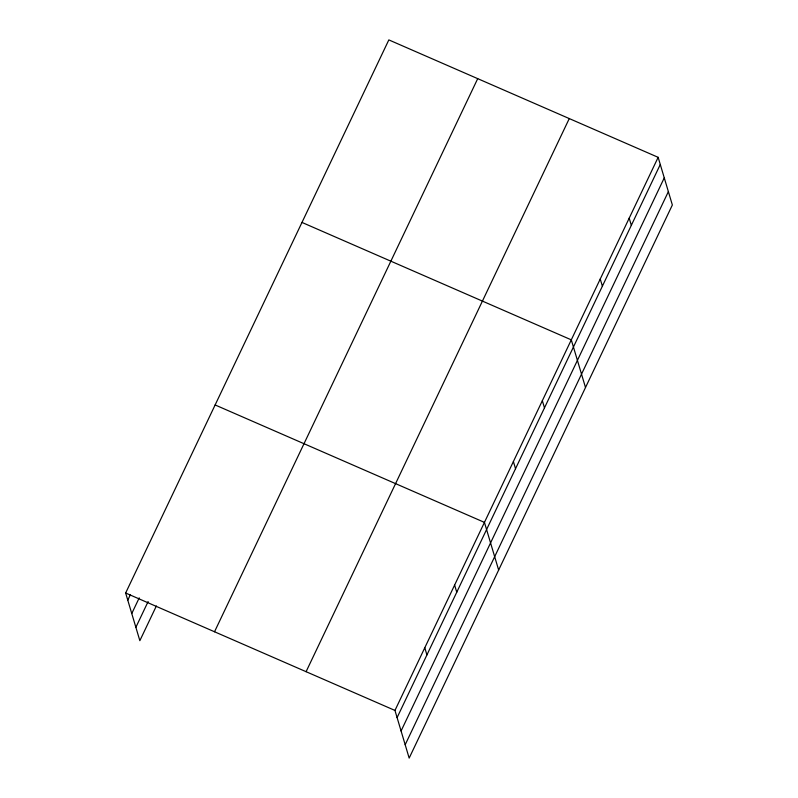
<?xml version="1.0" encoding="UTF-8"?>
<svg xmlns="http://www.w3.org/2000/svg" width="798" height="798" viewBox="0 0 798 798"><rect width="100%" height="100%" fill="white"/><g stroke="black" fill="none" stroke-linecap="round" stroke-linejoin="round"><path stroke-width="1.2" d="M156.368 605.971L139.85 640.674L125.645 593.014L388.835 39.9L658.15 157.326L672.355 204.986L409.165 758.1L394.96 710.439L658.15 157.326M127.78 600.186L130.443 594.59M131.76 613.542L139.221 597.872M135.869 627.318L148.119 601.562M214.522 631.767L477.713 78.653M306.083 671.697L569.273 118.573M397.095 717.611L660.285 164.488M401.075 730.968L664.265 177.854M405.185 744.734L668.375 191.62M301.983 222.433L571.298 339.848L585.503 387.509M215.131 404.955L484.446 522.381L498.65 570.041M125.645 593.014L394.96 710.439M629.193 218.163L631.338 225.335M600.246 279.011L602.38 286.173M542.341 400.696L544.485 407.858M513.393 461.543L515.528 468.705M454.611 585.064L456.755 592.236M424.785 647.757L426.92 654.919"/></g></svg>
